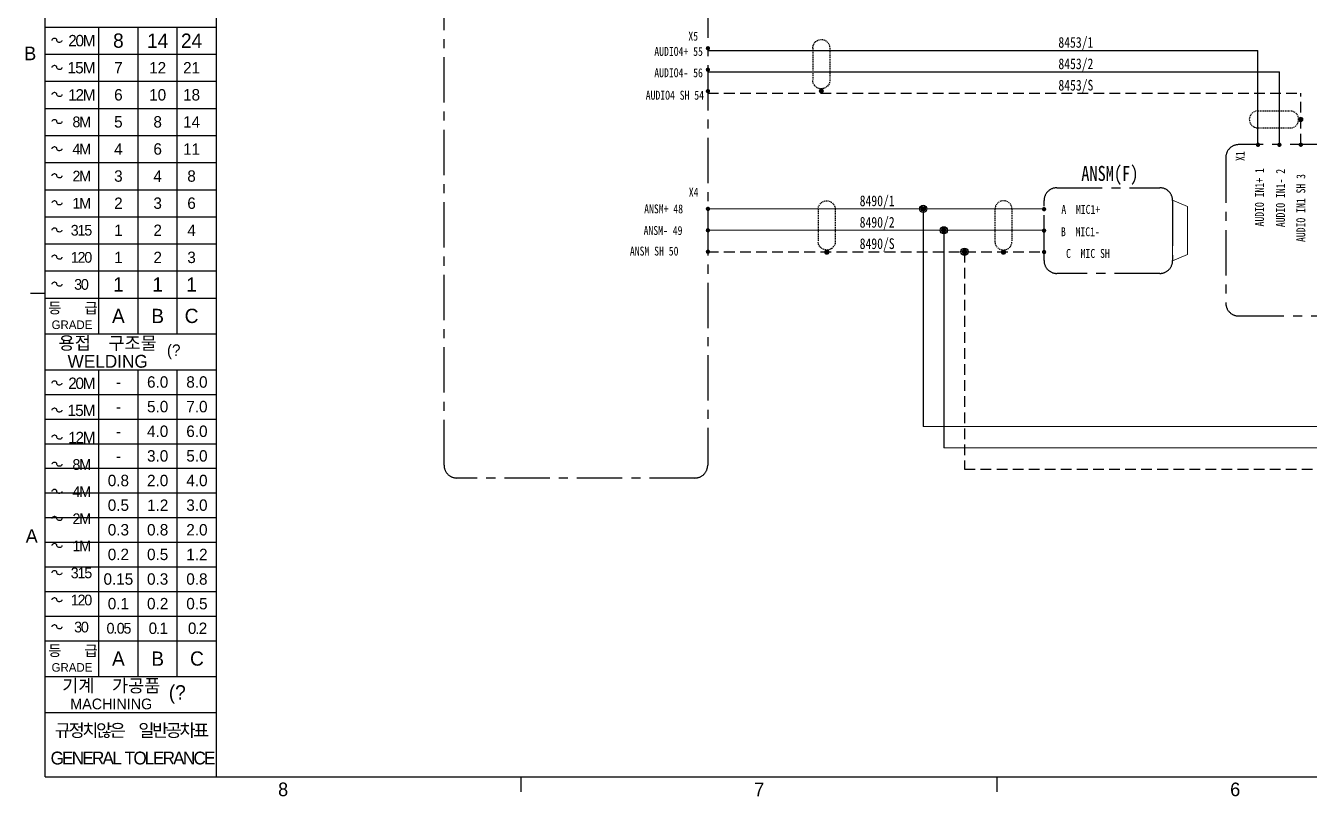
# Model space of a CAD drawing. Header units: millimetres. Extents: x 602 to 1213, y -129 to 311.
# Drawn here: x 612.4 to 792.2, y -119.5 to -11.5 of the extents above; entities that cross this region are included whole.
import ezdxf
from ezdxf.enums import TextEntityAlignment as Align

# ---------------------------------------------------------------- set-up
doc = ezdxf.new("R2010")
doc.units = ezdxf.units.MM
doc.linetypes.add('CENTER', pattern=[50.8, 31.75, -6.35, 6.35, -6.35])
doc.linetypes.add('HIDDEN', pattern=[0.375, 0.25, -0.125])
for name, color, linetype, lineweight in [('1', 7, 'Continuous', 15), ('7', 7, 'Continuous', 15), ('LINE', 7, 'Continuous', 15), ('TEXT', 7, 'Continuous', 15)]:
    doc.layers.add(name, color=color, linetype=linetype, lineweight=lineweight)
for name, color, linetype in [('AUDIO+', 26, 'Continuous'), ('AUDIO-', 30, 'Continuous'), ('SHIELD', 41, 'Continuous')]:
    doc.layers.add(name, color=color, linetype=linetype)
doc.styles.add('ROMANS', font='txt', dxfattribs={"height": 0.2})

# ---------------------------------------------------------------- blocks, each defined once
blk = doc.blocks.new('BALL')
at = {"layer": 'LINE'}
h = blk.add_hatch(color=256, dxfattribs=at)
h.paths.add_polyline_path([(203.75, 320.23, 0.41419), (203.5, 319.98), (203.75, 319.98)])
h.paths.add_polyline_path([(203.75, 320.23), (203.75, 319.98), (204, 319.98, 0.41419)])
h.paths.add_polyline_path([(204, 319.98, 0.00002), (204, 319.98), (203.5, 319.98, 1.00004)])
blk.add_circle((203.75, 319.98), 0.25, dxfattribs=at)
blk = doc.blocks.new('A$C38FC7A60')
at = {"layer": 'SHIELD', "linetype": 'HIDDEN'}
for p, q in [((-1.98, 10), (-1.98, 2.5)), ((0, 0), (0, 0.52))]:
    blk.add_line(p, q, dxfattribs=at)
for points in [[(-1.98, 10), (-1.98, 10), (-1.94, 10.52), (-1.94, 10.52), (-1.23, 12.78), (1.93, 12.35), (1.98, 10), (1.98, 10), (1.98, 2.5), (1.98, 2.5)], [(1.98, 2.5), (1.98, 2.5), (1.94, 1.98), (1.94, 1.98), (1.34, 0.01), (-1.34, 0.01), (-1.94, 1.98), (-1.94, 1.98), (-1.98, 2.5), (-1.98, 2.5)]]:
    blk.add_open_spline(points, degree=3, knots=[0, 0, 0, 0, 1, 1, 1, 2, 2, 2, 3, 3, 3, 3], dxfattribs=at)
at = {"layer": 'SHIELD', "linetype": 'HIDDEN', "xscale": -2, "yscale": 2, "zscale": 2}
blk.add_blockref('BALL', (407.5, -639.96), dxfattribs=at)
blk = doc.blocks.new('WDDOT')
for radius in [0.72, 0.449, 0.223]:
    blk.add_circle((0, 0), radius)

msp = doc.modelspace()

# ---------------------------------------------------------------- linework, layer by layer
at = {"color": 5, "linetype": 'Continuous'}
for p, q in [((615.11, -116.75), (615.11, 289.65)), ((639.11, -116.75), (639.11, 36.25)), ((615.11, -11.75), (639.11, -11.75)), ((615.11, -59.75), (639.11, -59.75)), ((615.11, -107.75), (639.11, -107.75)), ((615.11, -116.75), (1148.51, -116.75))]:
    msp.add_line(p, q, dxfattribs=at)
at = {"color": 6, "linetype": 'Continuous'}
for p, q in [((622.61, -54.72), (622.61, -11.75)), ((628.11, -54.72), (628.11, -11.75)), ((633.61, -54.72), (633.61, -11.75)), ((615.11, -15.54), (639.11, -15.54)), ((615.11, -19.34), (639.11, -19.34)), ((615.11, -23.13), (639.11, -23.13)), ((615.11, -26.93), (639.11, -26.93)), ((615.11, -30.72), (639.11, -30.72)), ((615.11, -34.52), (639.11, -34.52)), ((615.11, -38.31), (639.11, -38.31)), ((615.11, -42.11), (639.11, -42.11)), ((615.11, -45.9), (639.11, -45.9)), ((613.06, -49.02), (615.11, -49.02)), ((615.11, -49.7), (639.11, -49.7)), ((615.11, -54.72), (639.11, -54.72)), ((622.61, -102.72), (622.61, -59.75)), ((628.11, -102.72), (628.11, -59.75)), ((633.61, -102.72), (633.61, -59.75)), ((615.11, -63.2), (639.11, -63.2)), ((615.11, -66.65), (639.11, -66.65)), ((615.11, -70.1), (639.11, -70.1)), ((615.11, -73.55), (639.11, -73.55)), ((615.11, -77), (639.11, -77)), ((615.11, -80.45), (639.11, -80.45)), ((615.11, -83.9), (639.11, -83.9)), ((615.11, -87.35), (639.11, -87.35)), ((615.11, -90.8), (639.11, -90.8)), ((615.11, -94.25), (639.11, -94.25)), ((615.11, -97.7), (639.11, -97.7)), ((615.11, -102.72), (639.11, -102.72)), ((681.78, -118.85), (681.78, -116.75)), ((748.46, -118.85), (748.46, -116.75))]:
    msp.add_line(p, q, dxfattribs=at)
for p, q in [((738.08, -37.21), (738.08, -67.68)), ((740.97, -40.21), (740.97, -70.68))]:
    msp.add_line(p, q)
at = {"color": 1, "linetype": 'CENTER', "ltscale": 0.2}
for points in [[(672.77, 259.04), (706.1, 259.04, -0.414214), (707.9, 257.24), (707.9, -73.11, -0.414214), (706.1, -74.91), (672.77, -74.91, -0.414214), (670.97, -73.11), (670.97, 257.24, -0.414214)], [(780.46, -30.01), (780.46, -50.41, 0.414214), (782.26, -52.21), (816.16, -52.21, 0.414214), (817.96, -50.41), (817.96, -30.01, 0.414214), (816.16, -28.21), (782.26, -28.21, 0.414214)], [(755.01, -44.45), (755.01, -36.05, -0.414214), (756.81, -34.25), (771.21, -34.25, -0.414214), (773.01, -36.05), (773.01, -44.45, -0.414214), (771.21, -46.25), (756.81, -46.25, -0.414214)]]:
    msp.add_lwpolyline(points, format="xyb", close=True, dxfattribs=at)
at = {"color": 4, "linetype": 'Continuous'}
for points in [[(617.46, -13.61), (617.44, -13.69), (617.4, -13.77), (617.33, -13.83), (617.24, -13.87), (617.13, -13.89), (617.03, -13.88), (616.93, -13.85), (616.85, -13.8), (616.79, -13.73), (616.76, -13.65), (616.75, -13.56), (616.72, -13.48), (616.65, -13.41), (616.56, -13.36), (616.46, -13.33), (616.35, -13.33), (616.25, -13.36), (616.16, -13.41), (616.09, -13.48), (616.06, -13.57), (616.06, -13.57), (616.06, -13.58), (616.06, -13.58), (616.06, -13.58), (616.06, -13.59), (616.06, -13.59), (616.06, -13.6), (616.06, -13.6), (616.06, -13.6), (616.06, -13.61)], [(617.46, -17.4), (617.44, -17.48), (617.4, -17.56), (617.33, -17.62), (617.24, -17.66), (617.13, -17.68), (617.03, -17.67), (616.93, -17.64), (616.85, -17.59), (616.79, -17.52), (616.76, -17.44), (616.75, -17.36), (616.72, -17.27), (616.65, -17.2), (616.56, -17.15), (616.46, -17.13), (616.35, -17.13), (616.25, -17.15), (616.16, -17.21), (616.09, -17.28), (616.06, -17.36), (616.06, -17.37), (616.06, -17.37), (616.06, -17.37), (616.06, -17.38), (616.06, -17.38), (616.06, -17.39), (616.06, -17.39), (616.06, -17.39), (616.06, -17.4), (616.06, -17.4)], [(617.46, -21.2), (617.44, -21.28), (617.4, -21.36), (617.33, -21.42), (617.24, -21.46), (617.13, -21.48), (617.03, -21.47), (616.93, -21.44), (616.85, -21.39), (616.79, -21.32), (616.76, -21.24), (616.75, -21.15), (616.72, -21.07), (616.65, -21), (616.56, -20.95), (616.46, -20.92), (616.35, -20.92), (616.25, -20.95), (616.16, -21), (616.09, -21.07), (616.06, -21.16), (616.06, -21.16), (616.06, -21.17), (616.06, -21.17), (616.06, -21.17), (616.06, -21.18), (616.06, -21.18), (616.06, -21.19), (616.06, -21.19), (616.06, -21.19), (616.06, -21.2)], [(617.46, -24.99), (617.44, -25.07), (617.4, -25.15), (617.33, -25.21), (617.24, -25.25), (617.13, -25.27), (617.03, -25.26), (616.93, -25.23), (616.85, -25.18), (616.79, -25.11), (616.76, -25.03), (616.75, -24.95), (616.72, -24.86), (616.65, -24.79), (616.56, -24.74), (616.46, -24.72), (616.35, -24.72), (616.25, -24.74), (616.16, -24.8), (616.09, -24.87), (616.06, -24.95), (616.06, -24.96), (616.06, -24.96), (616.06, -24.96), (616.06, -24.97), (616.06, -24.97), (616.06, -24.98), (616.06, -24.98), (616.06, -24.98), (616.06, -24.99), (616.06, -24.99)], [(617.46, -28.79), (617.44, -28.87), (617.4, -28.95), (617.33, -29.01), (617.24, -29.05), (617.13, -29.07), (617.03, -29.06), (616.93, -29.03), (616.85, -28.98), (616.79, -28.91), (616.76, -28.83), (616.75, -28.74), (616.72, -28.66), (616.65, -28.59), (616.56, -28.54), (616.46, -28.51), (616.35, -28.51), (616.25, -28.54), (616.16, -28.59), (616.09, -28.66), (616.06, -28.75), (616.06, -28.75), (616.06, -28.76), (616.06, -28.76), (616.06, -28.76), (616.06, -28.77), (616.06, -28.77), (616.06, -28.78), (616.06, -28.78), (616.06, -28.78), (616.06, -28.79)], [(617.46, -32.58), (617.44, -32.66), (617.4, -32.74), (617.33, -32.8), (617.24, -32.84), (617.13, -32.86), (617.03, -32.85), (616.93, -32.82), (616.85, -32.77), (616.79, -32.7), (616.76, -32.62), (616.75, -32.54), (616.72, -32.45), (616.65, -32.38), (616.56, -32.33), (616.46, -32.31), (616.35, -32.31), (616.25, -32.33), (616.16, -32.39), (616.09, -32.46), (616.06, -32.54), (616.06, -32.55), (616.06, -32.55), (616.06, -32.55), (616.06, -32.56), (616.06, -32.56), (616.06, -32.57), (616.06, -32.57), (616.06, -32.57), (616.06, -32.58), (616.06, -32.58)], [(617.46, -36.38), (617.44, -36.46), (617.4, -36.54), (617.33, -36.6), (617.24, -36.64), (617.13, -36.66), (617.03, -36.65), (616.93, -36.62), (616.85, -36.57), (616.79, -36.5), (616.76, -36.42), (616.75, -36.33), (616.72, -36.25), (616.65, -36.18), (616.56, -36.13), (616.46, -36.1), (616.35, -36.1), (616.25, -36.13), (616.16, -36.18), (616.09, -36.25), (616.06, -36.34), (616.06, -36.34), (616.06, -36.35), (616.06, -36.35), (616.06, -36.35), (616.06, -36.36), (616.06, -36.36), (616.06, -36.37), (616.06, -36.37), (616.06, -36.37), (616.06, -36.38)], [(617.46, -40.17), (617.44, -40.25), (617.4, -40.33), (617.33, -40.39), (617.24, -40.43), (617.13, -40.45), (617.03, -40.44), (616.93, -40.41), (616.85, -40.36), (616.79, -40.29), (616.76, -40.21), (616.75, -40.13), (616.72, -40.04), (616.65, -39.97), (616.56, -39.92), (616.46, -39.9), (616.35, -39.9), (616.25, -39.92), (616.16, -39.98), (616.09, -40.05), (616.06, -40.13), (616.06, -40.14), (616.06, -40.14), (616.06, -40.14), (616.06, -40.15), (616.06, -40.15), (616.06, -40.16), (616.06, -40.16), (616.06, -40.16), (616.06, -40.17), (616.06, -40.17)], [(617.46, -43.97), (617.44, -44.05), (617.4, -44.13), (617.33, -44.19), (617.24, -44.23), (617.13, -44.25), (617.03, -44.24), (616.93, -44.21), (616.85, -44.16), (616.79, -44.09), (616.76, -44.01), (616.75, -43.92), (616.72, -43.84), (616.65, -43.77), (616.56, -43.72), (616.46, -43.69), (616.35, -43.69), (616.25, -43.72), (616.16, -43.77), (616.09, -43.84), (616.06, -43.93), (616.06, -43.93), (616.06, -43.94), (616.06, -43.94), (616.06, -43.94), (616.06, -43.95), (616.06, -43.95), (616.06, -43.96), (616.06, -43.96), (616.06, -43.96), (616.06, -43.97)], [(617.46, -47.76), (617.44, -47.84), (617.4, -47.92), (617.33, -47.98), (617.24, -48.02), (617.13, -48.04), (617.03, -48.03), (616.93, -48), (616.85, -47.95), (616.79, -47.88), (616.76, -47.8), (616.75, -47.72), (616.72, -47.63), (616.65, -47.56), (616.56, -47.51), (616.46, -47.49), (616.35, -47.49), (616.25, -47.51), (616.16, -47.57), (616.09, -47.64), (616.06, -47.72), (616.06, -47.73), (616.06, -47.73), (616.06, -47.73), (616.06, -47.74), (616.06, -47.74), (616.06, -47.75), (616.06, -47.75), (616.06, -47.75), (616.06, -47.76), (616.06, -47.76)], [(617.46, -61.61), (617.44, -61.69), (617.4, -61.77), (617.33, -61.83), (617.24, -61.87), (617.13, -61.89), (617.03, -61.88), (616.93, -61.85), (616.85, -61.8), (616.79, -61.73), (616.76, -61.65), (616.75, -61.56), (616.72, -61.48), (616.65, -61.41), (616.56, -61.36), (616.46, -61.33), (616.35, -61.33), (616.25, -61.36), (616.16, -61.41), (616.09, -61.48), (616.06, -61.57), (616.06, -61.57), (616.06, -61.58), (616.06, -61.58), (616.06, -61.58), (616.06, -61.59), (616.06, -61.59), (616.06, -61.6), (616.06, -61.6), (616.06, -61.6), (616.06, -61.61)], [(617.46, -65.4), (617.44, -65.48), (617.4, -65.56), (617.33, -65.62), (617.24, -65.66), (617.13, -65.68), (617.03, -65.67), (616.93, -65.64), (616.85, -65.59), (616.79, -65.52), (616.76, -65.44), (616.75, -65.36), (616.72, -65.27), (616.65, -65.2), (616.56, -65.15), (616.46, -65.13), (616.35, -65.13), (616.25, -65.15), (616.16, -65.21), (616.09, -65.28), (616.06, -65.36), (616.06, -65.37), (616.06, -65.37), (616.06, -65.37), (616.06, -65.38), (616.06, -65.38), (616.06, -65.39), (616.06, -65.39), (616.06, -65.39), (616.06, -65.4), (616.06, -65.4)], [(617.46, -69.2), (617.44, -69.28), (617.4, -69.36), (617.33, -69.42), (617.24, -69.46), (617.13, -69.48), (617.03, -69.47), (616.93, -69.44), (616.85, -69.39), (616.79, -69.32), (616.76, -69.24), (616.75, -69.15), (616.72, -69.07), (616.65, -69), (616.56, -68.95), (616.46, -68.92), (616.35, -68.92), (616.25, -68.95), (616.16, -69), (616.09, -69.07), (616.06, -69.16), (616.06, -69.16), (616.06, -69.17), (616.06, -69.17), (616.06, -69.17), (616.06, -69.18), (616.06, -69.18), (616.06, -69.19), (616.06, -69.19), (616.06, -69.19), (616.06, -69.2)], [(617.46, -72.99), (617.44, -73.07), (617.4, -73.15), (617.33, -73.21), (617.24, -73.25), (617.13, -73.27), (617.03, -73.26), (616.93, -73.23), (616.85, -73.18), (616.79, -73.11), (616.76, -73.03), (616.75, -72.95), (616.72, -72.86), (616.65, -72.79), (616.56, -72.74), (616.46, -72.72), (616.35, -72.72), (616.25, -72.74), (616.16, -72.8), (616.09, -72.87), (616.06, -72.95), (616.06, -72.96), (616.06, -72.96), (616.06, -72.96), (616.06, -72.97), (616.06, -72.97), (616.06, -72.98), (616.06, -72.98), (616.06, -72.98), (616.06, -72.99), (616.06, -72.99)], [(617.46, -76.79), (617.44, -76.87), (617.4, -76.95), (617.33, -77.01), (617.24, -77.05), (617.13, -77.07), (617.03, -77.06), (616.93, -77.03), (616.85, -76.98), (616.79, -76.91), (616.76, -76.83), (616.75, -76.74), (616.72, -76.66), (616.65, -76.59), (616.56, -76.54), (616.46, -76.51), (616.35, -76.51), (616.25, -76.54), (616.16, -76.59), (616.09, -76.66), (616.06, -76.75), (616.06, -76.75), (616.06, -76.76), (616.06, -76.76), (616.06, -76.76), (616.06, -76.77), (616.06, -76.77), (616.06, -76.78), (616.06, -76.78), (616.06, -76.78), (616.06, -76.79)], [(617.46, -80.58), (617.44, -80.66), (617.4, -80.74), (617.33, -80.8), (617.24, -80.84), (617.13, -80.86), (617.03, -80.85), (616.93, -80.82), (616.85, -80.77), (616.79, -80.7), (616.76, -80.62), (616.75, -80.54), (616.72, -80.45), (616.65, -80.38), (616.56, -80.33), (616.46, -80.31), (616.35, -80.31), (616.25, -80.33), (616.16, -80.39), (616.09, -80.46), (616.06, -80.54), (616.06, -80.55), (616.06, -80.55), (616.06, -80.55), (616.06, -80.56), (616.06, -80.56), (616.06, -80.57), (616.06, -80.57), (616.06, -80.57), (616.06, -80.58), (616.06, -80.58)], [(617.46, -84.38), (617.44, -84.46), (617.4, -84.54), (617.33, -84.6), (617.24, -84.64), (617.13, -84.66), (617.03, -84.65), (616.93, -84.62), (616.85, -84.57), (616.79, -84.5), (616.76, -84.42), (616.75, -84.33), (616.72, -84.25), (616.65, -84.18), (616.56, -84.13), (616.46, -84.1), (616.35, -84.1), (616.25, -84.13), (616.16, -84.18), (616.09, -84.25), (616.06, -84.34), (616.06, -84.34), (616.06, -84.35), (616.06, -84.35), (616.06, -84.35), (616.06, -84.36), (616.06, -84.36), (616.06, -84.37), (616.06, -84.37), (616.06, -84.37), (616.06, -84.38)], [(617.46, -88.17), (617.44, -88.25), (617.4, -88.33), (617.33, -88.39), (617.24, -88.43), (617.13, -88.45), (617.03, -88.44), (616.93, -88.41), (616.85, -88.36), (616.79, -88.29), (616.76, -88.21), (616.75, -88.13), (616.72, -88.04), (616.65, -87.97), (616.56, -87.92), (616.46, -87.9), (616.35, -87.9), (616.25, -87.92), (616.16, -87.98), (616.09, -88.05), (616.06, -88.13), (616.06, -88.14), (616.06, -88.14), (616.06, -88.14), (616.06, -88.15), (616.06, -88.15), (616.06, -88.16), (616.06, -88.16), (616.06, -88.16), (616.06, -88.17), (616.06, -88.17)], [(617.46, -91.97), (617.44, -92.05), (617.4, -92.13), (617.33, -92.19), (617.24, -92.23), (617.13, -92.25), (617.03, -92.24), (616.93, -92.21), (616.85, -92.16), (616.79, -92.09), (616.76, -92.01), (616.75, -91.92), (616.72, -91.84), (616.65, -91.77), (616.56, -91.72), (616.46, -91.69), (616.35, -91.69), (616.25, -91.72), (616.16, -91.77), (616.09, -91.84), (616.06, -91.93), (616.06, -91.93), (616.06, -91.94), (616.06, -91.94), (616.06, -91.94), (616.06, -91.95), (616.06, -91.95), (616.06, -91.96), (616.06, -91.96), (616.06, -91.96), (616.06, -91.97)], [(617.46, -95.76), (617.44, -95.84), (617.4, -95.92), (617.33, -95.98), (617.24, -96.02), (617.13, -96.04), (617.03, -96.03), (616.93, -96), (616.85, -95.95), (616.79, -95.88), (616.76, -95.8), (616.75, -95.72), (616.72, -95.63), (616.65, -95.56), (616.56, -95.51), (616.46, -95.49), (616.35, -95.49), (616.25, -95.51), (616.16, -95.57), (616.09, -95.64), (616.06, -95.72), (616.06, -95.73), (616.06, -95.73), (616.06, -95.73), (616.06, -95.74), (616.06, -95.74), (616.06, -95.75), (616.06, -95.75), (616.06, -95.75), (616.06, -95.76), (616.06, -95.76)]]:
    msp.add_lwpolyline(points, dxfattribs=at)
at = {"const_width": 0.3}
for points in [[(707.78, -14.71, 1), (708.08, -14.71, 1)], [(707.78, -17.71, 1), (708.08, -17.71, 1)], [(707.78, -20.71, 1), (708.08, -20.71, 1)], [(784.97, -28.08, -1), (784.97, -28.38, -1)], [(787.97, -28.08, -1), (787.97, -28.38, -1)], [(790.97, -28.08, -1), (790.97, -28.38, -1)], [(707.78, -37.21, 1), (708.08, -37.21, 1)], [(737.93, -37.19, 1), (738.23, -37.19, 1)], [(754.86, -37.25, -1), (755.16, -37.25, -1)], [(707.78, -40.21, 1), (708.08, -40.21, 1)], [(740.83, -40.19, 1), (741.13, -40.19, 1)], [(754.86, -40.25, -1), (755.16, -40.25, -1)], [(707.78, -43.21, 1), (708.08, -43.21, 1)], [(743.73, -43.19, 1), (744.03, -43.19, 1)], [(754.86, -43.25, -1), (755.16, -43.25, -1)]]:
    msp.add_lwpolyline(points, format="xyb", close=True, dxfattribs=at)
at = {"layer": '1'}
for p, q in [((707.93, -37.21), (755.01, -37.21)), ((707.93, -40.21), (755.01, -40.21)), ((738.08, -67.68), (848.28, -67.68)), ((740.97, -70.68), (848.28, -70.68))]:
    msp.add_line(p, q, dxfattribs=at)
at = {"layer": '7', "color": 0}
for p, q in [((773.01, -44.5), (773.01, -36.01)), ((773.01, -36.01), (775.09, -36.88)), ((775.09, -36.88), (775.09, -43.62)), ((775.09, -43.62), (773.01, -44.5))]:
    msp.add_line(p, q, dxfattribs=at)
at = {"layer": 'AUDIO+'}
for p in [(707.93, -15.01), (784.96, -28.21)]:
    msp.add_line(p, (784.96, -15.01), dxfattribs=at)
at = {"layer": 'AUDIO-'}
for p in [(707.93, -18.01), (787.96, -28.21)]:
    msp.add_line(p, (787.96, -18.01), dxfattribs=at)
at = {"layer": 'SHIELD', "linetype": 'HIDDEN', "ltscale": 6}
for p, q in [((707.93, -21.01), (790.96, -21.01)), ((790.96, -28.21), (790.96, -21.01)), ((707.93, -43.21), (755.01, -43.21)), ((743.87, -43.21), (743.87, -73.68)), ((743.87, -73.68), (848.28, -73.68))]:
    msp.add_line(p, q, dxfattribs=at)

# ---------------------------------------------------------------- block references
at = {"xscale": 0.7000000000000455, "yscale": 0.7000000000000455, "zscale": 0.7000000000000455}
for p in [(738.08, -37.21), (740.97, -40.21), (743.87, -43.21)]:
    msp.add_blockref('WDDOT', p, dxfattribs=at)
at = {"layer": '7'}
for p, xscale, yscale, zscale in [((723.81, -20.69), 0.599999999999909, 0.599999999999909, 0.599999999999909), ((724.57, -43.27), 0.599999999999909, 0.599999999999909, 0.599999999999909), ((749.32, -43.27), -0.599999999999909, 0.5999999999999659, 0.6)]:
    msp.add_blockref('A$C38FC7A60', p, dxfattribs=dict(at, xscale=xscale, yscale=yscale, zscale=zscale))
at = {"layer": '7', "xscale": -0.5999999999999659, "yscale": 0.5999999999999659, "zscale": 0.6, "rotation": 90}
msp.add_blockref('A$C38FC7A60', (790.96, -24.68), dxfattribs=at)

# ---------------------------------------------------------------- texts
at = {"style": 'ROMANS', "width": 0.8}
for s, p in [('AUDIO IN1+ 1', (785.18, -39.67)), ('AUDIO IN1- 2', (788.12, -39.77)), ('AUDIO IN1 SH 3', (790.97, -41.85))]:
    msp.add_text(s, height=1.25, rotation=90, dxfattribs=at).set_placement(p, align=Align.MIDDLE_LEFT)
for s, p in [('A  MIC1+', (762.87, -37.28)), ('B  MIC1-', (762.82, -40.41)), ('C  MIC SH', (764.21, -43.45))]:
    msp.add_text(s, height=1.25, dxfattribs=at).set_placement(p, align=Align.MIDDLE_RIGHT)
at = {"color": 4, "attachment_point": 5, "style": 'ROMANS'}
for s, insert, char_height in [('{\\fﾱﾼﾸﾲￃﾼ|b0|i0|c129|p49;\\H0.8x;\\T0.85;20M\\H1.25x;\\T1; }', (620.11, -13.65), 2), ('{\\fﾱﾼﾸﾲￃﾼ|b0|i0|c129|p49;8 }', (625.36, -13.65), 2), ('{\\fﾱﾼﾸﾲￃﾼ|b0|i0|c129|p49;14 }', (630.86, -13.65), 2), ('{\\fﾱﾼﾸﾲￃﾼ|b0|i0|c129|p49;24 }', (635.61, -13.65), 2), ('{\\fﾱﾼﾸﾲￃﾼ|b0|i0|c129|p49;B }', (613.01, -15.43), 1.9), ('{\\fﾱﾼﾸﾲￃﾼ|b0|i0|c129|p49;\\H0.8x;\\T0.9;15M\\H1.25x;\\T1; }', (620.11, -17.44), 2), ('{\\fﾱﾼﾸﾲￃﾼ|b0|i0|c129|p49;7 }', (625.36, -17.44), 1.6), ('{\\fﾱﾼﾸﾲￃﾼ|b0|i0|c129|p49;12 }', (630.86, -17.44), 1.6), ('{\\fﾱﾼﾸﾲￃﾼ|b0|i0|c129|p49;21 }', (635.61, -17.44), 1.6), ('{\\fﾱﾼﾸﾲￃﾼ|b0|i0|c129|p49;\\H0.8x;\\T0.8;12M\\H1.25x;\\T1; }', (620.11, -21.24), 2), ('{\\fﾱﾼﾸﾲￃﾼ|b0|i0|c129|p49;6 }', (625.36, -21.24), 1.6), ('{\\fﾱﾼﾸﾲￃﾼ|b0|i0|c129|p49;10 }', (630.86, -21.24), 1.6), ('{\\fﾱﾼﾸﾲￃﾼ|b0|i0|c129|p49;18 }', (635.61, -21.24), 1.6), ('{\\fﾱﾼﾸﾲￃﾼ|b0|i0|c129|p49;\\H0.75x;\\T0.8;8M\\H1.333x;\\T1; }', (620.11, -25.03), 2), ('{\\fﾱﾼﾸﾲￃﾼ|b0|i0|c129|p49;5 }', (625.36, -25.03), 1.6), ('{\\fﾱﾼﾸﾲￃﾼ|b0|i0|c129|p49;8 }', (630.86, -25.03), 1.6), ('{\\fﾱﾼﾸﾲￃﾼ|b0|i0|c129|p49;14 }', (635.61, -25.03), 1.6), ('{\\fﾱﾼﾸﾲￃﾼ|b0|i0|c129|p49;\\H0.75x;\\T0.8;4M\\H1.333x;\\T1; }', (620.11, -28.83), 2), ('{\\fﾱﾼﾸﾲￃﾼ|b0|i0|c129|p49;4 }', (625.36, -28.83), 1.6), ('{\\fﾱﾼﾸﾲￃﾼ|b0|i0|c129|p49;6 }', (630.86, -28.83), 1.6), ('{\\fﾱﾼﾸﾲￃﾼ|b0|i0|c129|p49;11 }', (635.61, -28.83), 1.6), ('{\\fﾱﾼﾸﾲￃﾼ|b0|i0|c129|p49;\\H0.75x;\\T0.8;2M\\H1.333x;\\T1; }', (620.11, -32.62), 2), ('{\\fﾱﾼﾸﾲￃﾼ|b0|i0|c129|p49;3 }', (625.36, -32.62), 1.6), ('{\\fﾱﾼﾸﾲￃﾼ|b0|i0|c129|p49;4 }', (630.86, -32.62), 1.6), ('{\\fﾱﾼﾸﾲￃﾼ|b0|i0|c129|p49;8 }', (635.61, -32.62), 1.6), ('{\\fﾱﾼﾸﾲￃﾼ|b0|i0|c129|p49;\\H0.75x;\\T0.8;1M\\H1.333x;\\T1; }', (620.11, -36.42), 2), ('{\\fﾱﾼﾸﾲￃﾼ|b0|i0|c129|p49;2 }', (625.36, -36.42), 1.6), ('{\\fﾱﾼﾸﾲￃﾼ|b0|i0|c129|p49;3 }', (630.86, -36.42), 1.6), ('{\\fﾱﾼﾸﾲￃﾼ|b0|i0|c129|p49;6 }', (635.61, -36.42), 1.6), ('{\\fﾱﾼﾸﾲￃﾼ|b0|i0|c129|p49;\\H0.75x;\\T0.8;315\\H1.333x;\\T1; }', (620.11, -40.21), 2), ('{\\fﾱﾼﾸﾲￃﾼ|b0|i0|c129|p49;1 }', (625.36, -40.21), 1.6), ('{\\fﾱﾼﾸﾲￃﾼ|b0|i0|c129|p49;2 }', (630.86, -40.21), 1.6), ('{\\fﾱﾼﾸﾲￃﾼ|b0|i0|c129|p49;4 }', (635.61, -40.21), 1.6), ('{\\fﾱﾼﾸﾲￃﾼ|b0|i0|c129|p49;\\H0.75x;\\T0.8;120\\H1.333x;\\T1; }', (620.11, -44.01), 2), ('{\\fﾱﾼﾸﾲￃﾼ|b0|i0|c129|p49;1 }', (625.36, -44.01), 1.6), ('{\\fﾱﾼﾸﾲￃﾼ|b0|i0|c129|p49;2 }', (630.86, -44.01), 1.6), ('{\\fﾱﾼﾸﾲￃﾼ|b0|i0|c129|p49;3 }', (635.61, -44.01), 1.6), ('{\\fﾱﾼﾸﾲￃﾼ|b0|i0|c129|p49;\\H0.75x;\\T0.8;30\\H1.333x;\\T1; }', (620.11, -47.8), 2), ('{\\fﾱﾼﾸﾲￃﾼ|b0|i0|c129|p49;1 }', (625.36, -47.8), 2), ('{\\fﾱﾼﾸﾲￃﾼ|b0|i0|c129|p49;1 }', (630.86, -47.8), 2), ('{\\fﾱﾼﾸﾲￃﾼ|b0|i0|c129|p49;1 }', (635.61, -47.8), 2), ('{\\fNew Gulim|b0|i0|c129|p18;\\H0.8333x;\\T0.75;등\u3000\u3000급\\fﾱﾼﾸﾲￃﾼ|b0|i0|c129|p49;\\H1.2x;\\T1; }', (618.86, -51.17), 1.8), ('{\\fﾱﾼﾸﾲￃﾼ|b0|i0|c129|p49;A }', (625.36, -52.21), 2), ('{\\fﾱﾼﾸﾲￃﾼ|b0|i0|c129|p49;B }', (630.86, -52.21), 2), ('{\\fﾱﾼﾸﾲￃﾼ|b0|i0|c129|p49;C }', (635.61, -52.21), 2), ('{\\fﾱﾼﾸﾲￃﾼ|b0|i0|c129|p49;GRADE }', (618.86, -53.45), 1.2), ('{\\fﾱﾼﾸﾲￃﾼ|b0|i0|c129|p49;용접\u3000구조물 }', (623.86, -56.1), 1.8), ('{\\fﾱﾼﾸﾲￃﾼ|b0|i0|c129|p49;(? }', (633.11, -57.24), 1.6), ('{\\fﾱﾼﾸﾲￃﾼ|b0|i0|c129|p49;WELDING }', (623.86, -58.57), 1.8), ('{\\fﾱﾼﾸﾲￃﾼ|b0|i0|c129|p49;\\H0.8x;\\T0.85;20M\\H1.25x;\\T1; }', (620.11, -61.65), 2), ('{\\fﾱﾼﾸﾲￃﾼ|b0|i0|c129|p49;6.0 }', (630.86, -61.47), 1.6), ('{\\fﾱﾼﾸﾲￃﾼ|b0|i0|c129|p49;8.0 }', (636.36, -61.47), 1.6), ('{\\fﾱﾼﾸﾲￃﾼ|b0|i0|c129|p49;- }', (625.36, -61.47), 1.6), ('{\\fﾱﾼﾸﾲￃﾼ|b0|i0|c129|p49;\\H0.8x;\\T0.9;15M\\H1.25x;\\T1; }', (620.11, -65.44), 2), ('{\\fﾱﾼﾸﾲￃﾼ|b0|i0|c129|p49;5.0 }', (630.86, -64.92), 1.6), ('{\\fﾱﾼﾸﾲￃﾼ|b0|i0|c129|p49;7.0 }', (636.36, -64.92), 1.6), ('{\\fﾱﾼﾸﾲￃﾼ|b0|i0|c129|p49;- }', (625.36, -64.92), 1.6), ('{\\fﾱﾼﾸﾲￃﾼ|b0|i0|c129|p49;4.0 }', (630.86, -68.37), 1.6), ('{\\fﾱﾼﾸﾲￃﾼ|b0|i0|c129|p49;6.0 }', (636.36, -68.37), 1.6), ('{\\fﾱﾼﾸﾲￃﾼ|b0|i0|c129|p49;\\H0.8x;\\T0.8;12M\\H1.25x;\\T1; }', (620.11, -69.24), 2), ('{\\fﾱﾼﾸﾲￃﾼ|b0|i0|c129|p49;- }', (625.36, -68.37), 1.6), ('{\\fﾱﾼﾸﾲￃﾼ|b0|i0|c129|p49;3.0 }', (630.86, -71.82), 1.6), ('{\\fﾱﾼﾸﾲￃﾼ|b0|i0|c129|p49;5.0 }', (636.36, -71.82), 1.6), ('{\\fﾱﾼﾸﾲￃﾼ|b0|i0|c129|p49;\\H0.75x;\\T0.8;8M\\H1.333x;\\T1; }', (620.11, -73.03), 2), ('{\\fﾱﾼﾸﾲￃﾼ|b0|i0|c129|p49;- }', (625.36, -71.82), 1.6), ('{\\fﾱﾼﾸﾲￃﾼ|b0|i0|c129|p49;0.8 }', (625.36, -75.27), 1.6), ('{\\fﾱﾼﾸﾲￃﾼ|b0|i0|c129|p49;2.0 }', (630.86, -75.27), 1.6), ('{\\fﾱﾼﾸﾲￃﾼ|b0|i0|c129|p49;4.0 }', (636.36, -75.27), 1.6), ('{\\fﾱﾼﾸﾲￃﾼ|b0|i0|c129|p49;\\H0.75x;\\T0.8;4M\\H1.333x;\\T1; }', (620.11, -76.83), 2), ('{\\fﾱﾼﾸﾲￃﾼ|b0|i0|c129|p49;0.5 }', (625.36, -78.72), 1.6), ('{\\fﾱﾼﾸﾲￃﾼ|b0|i0|c129|p49;1.2 }', (630.86, -78.72), 1.6), ('{\\fﾱﾼﾸﾲￃﾼ|b0|i0|c129|p49;3.0 }', (636.36, -78.72), 1.6), ('{\\fﾱﾼﾸﾲￃﾼ|b0|i0|c129|p49;\\H0.75x;\\T0.8;2M\\H1.333x;\\T1; }', (620.11, -80.62), 2), ('{\\fﾱﾼﾸﾲￃﾼ|b0|i0|c129|p49;A }', (613.22, -83.04), 1.9), ('{\\fﾱﾼﾸﾲￃﾼ|b0|i0|c129|p49;0.3 }', (625.36, -82.17), 1.6), ('{\\fﾱﾼﾸﾲￃﾼ|b0|i0|c129|p49;0.8 }', (630.86, -82.17), 1.6), ('{\\fﾱﾼﾸﾲￃﾼ|b0|i0|c129|p49;2.0 }', (636.36, -82.17), 1.6), ('{\\fﾱﾼﾸﾲￃﾼ|b0|i0|c129|p49;\\H0.75x;\\T0.8;1M\\H1.333x;\\T1; }', (620.11, -84.42), 2), ('{\\fﾱﾼﾸﾲￃﾼ|b0|i0|c129|p49;0.2 }', (625.36, -85.62), 1.6), ('{\\fﾱﾼﾸﾲￃﾼ|b0|i0|c129|p49;0.5 }', (630.86, -85.62), 1.6), ('{\\fﾱﾼﾸﾲￃﾼ|b0|i0|c129|p49;1.2 }', (636.36, -85.62), 1.6), ('{\\fﾱﾼﾸﾲￃﾼ|b0|i0|c129|p49;\\H0.75x;\\T0.8;315\\H1.333x;\\T1; }', (620.11, -88.21), 2), ('{\\fﾱﾼﾸﾲￃﾼ|b0|i0|c129|p49;0.15 }', (625.36, -89.07), 1.6), ('{\\fﾱﾼﾸﾲￃﾼ|b0|i0|c129|p49;0.3 }', (630.86, -89.07), 1.6), ('{\\fﾱﾼﾸﾲￃﾼ|b0|i0|c129|p49;0.8 }', (636.36, -89.07), 1.6), ('{\\fﾱﾼﾸﾲￃﾼ|b0|i0|c129|p49;\\H0.75x;\\T0.8;120\\H1.333x;\\T1; }', (620.11, -92.01), 2), ('{\\fﾱﾼﾸﾲￃﾼ|b0|i0|c129|p49;0.1 }', (625.36, -92.52), 1.6), ('{\\fﾱﾼﾸﾲￃﾼ|b0|i0|c129|p49;0.2 }', (630.86, -92.52), 1.6), ('{\\fﾱﾼﾸﾲￃﾼ|b0|i0|c129|p49;0.5 }', (636.36, -92.52), 1.6), ('{\\fﾱﾼﾸﾲￃﾼ|b0|i0|c129|p49;\\H0.75x;\\T0.8;30\\H1.333x;\\T1; }', (620.11, -95.8), 2), ('{\\fﾱﾼﾸﾲￃﾼ|b0|i0|c129|p49;\\T0.8;0.05 }', (625.36, -95.97), 1.5), ('{\\fﾱﾼﾸﾲￃﾼ|b0|i0|c129|p49;\\T0.8;0.1 }', (630.86, -95.97), 1.6), ('{\\fﾱﾼﾸﾲￃﾼ|b0|i0|c129|p49;\\T0.8;0.2 }', (636.36, -95.97), 1.6), ('{\\fNew Gulim|b0|i0|c129|p18;\\H0.8333x;\\T0.75;등\u3000\u3000급\\fﾱﾼﾸﾲￃﾼ|b0|i0|c129|p49;\\H1.2x;\\T1; }', (618.86, -99.17), 1.8), ('{\\fﾱﾼﾸﾲￃﾼ|b0|i0|c129|p49;A }', (625.36, -100.21), 2), ('{\\fﾱﾼﾸﾲￃﾼ|b0|i0|c129|p49;B }', (630.86, -100.21), 2), ('{\\fﾱﾼﾸﾲￃﾼ|b0|i0|c129|p49;C }', (636.36, -100.21), 2), ('{\\fﾱﾼﾸﾲￃﾼ|b0|i0|c129|p49;GRADE }', (618.86, -101.45), 1.2), ('{\\fﾱﾼﾸﾲￃﾼ|b0|i0|c129|p49;기계\u3000가공품 }', (624.36, -104.1), 1.8), ('{\\fﾱﾼﾸﾲￃﾼ|b0|i0|c129|p49;(? }', (633.61, -105.24), 2), ('{\\fﾱﾼﾸﾲￃﾼ|b0|i0|c129|p49;MACHINING }', (624.36, -106.57), 1.5), ('{\\fGulim|b0|i0|c129|p50;\\T0.75;규정치않은\u3000일반공차표\\fﾱﾼﾸﾲￃﾼ|b0|i0|c129|p49;\\T1; }', (627.11, -110.35), 1.8), ('{\\fﾱﾼﾸﾲￃﾼ|b0|i0|c129|p49;\\T0.8;GENERAL TOLERANC\\T1;E }', (627.41, -114.15), 1.8), ('{\\fﾱﾼﾸﾲￃﾼ|b0|i0|c129|p49;8 }', (648.43, -118.54), 1.9), ('{\\fﾱﾼﾸﾲￃﾼ|b0|i0|c129|p49;7 }', (715.11, -118.54), 1.9), ('{\\fﾱﾼﾸﾲￃﾼ|b0|i0|c129|p49;6 }', (781.78, -118.54), 1.9)]:
    msp.add_mtext(s, dxfattribs=dict(at, insert=insert, char_height=char_height))
at = {"layer": 'TEXT', "style": 'ROMANS', "width": 0.8}
for s, height, p in [('X5', 1.25, (706.55, -13.02)), ('8453/1', 1.5, (761.91, -13.88)), (' AUDIO4+ 55', 1.25, (707.22, -15.15)), ('8453/2', 1.5, (761.91, -16.88)), (' AUDIO4- 56', 1.25, (707.22, -18.14)), ('8453/S', 1.5, (761.91, -19.88)), (' AUDIO4 SH 54', 1.25, (707.38, -21.29)), ('X4', 1.25, (706.61, -34.87)), ('8490/1', 1.5, (734.08, -36.08)), ('8490/2', 1.5, (734.08, -39.08)), ('8490/S', 1.5, (734.08, -42.08))]:
    msp.add_text(s, height=height, dxfattribs=at).set_placement(p, align=Align.MIDDLE_RIGHT)
msp.add_text('X1', height=1.25, rotation=90, dxfattribs=at).set_placement((782.49, -29.14), align=Align.MIDDLE_RIGHT)
at = {"layer": 'TEXT', "lineweight": 0, "style": 'ROMANS', "width": 0.8}
msp.add_text('ANSM(F)', height=2.1, dxfattribs=at).set_placement((764.22, -33.29), align=Align.CENTER)
at = {"layer": 'TEXT', "style": 'ROMANS', "width": 0.8}
for s, p in [(' ANSM+ 48', (698.32, -37.21)), (' ANSM- 49 ', (698.24, -40.24)), (' ANSM SH 50', (696.32, -43.12))]:
    msp.add_text(s, height=1.25, dxfattribs=at).set_placement(p, align=Align.MIDDLE_LEFT)

doc.saveas('drawing.dxf')
